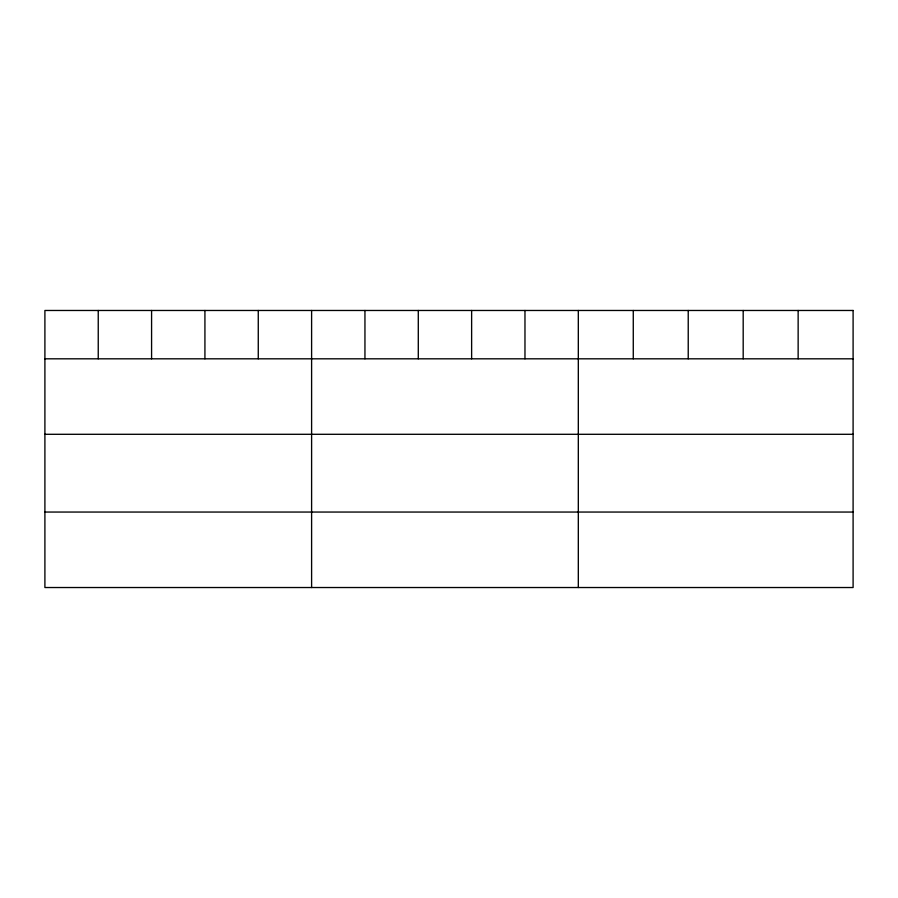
<?xml version="1.0" encoding="UTF-8"?>
<svg xmlns="http://www.w3.org/2000/svg" width="898" height="898" viewBox="0 0 898 898"><rect width="100%" height="100%" fill="white"/><g stroke="black" fill="none" stroke-linecap="round" stroke-linejoin="round"><path stroke-width="1.35" d="M44.9 358.818L853.1 358.818M44.9 434.295L853.1 434.295M44.9 512.051L853.1 512.051M798.142 310.472L798.142 358.818M743.185 310.472L743.185 358.818M688.227 310.472L688.227 358.818M633.27 310.472L633.27 358.818M578.312 310.472L578.312 587.528M524.971 310.472L524.971 358.818M471.63 310.472L471.63 358.818M418.288 310.472L418.288 358.818M364.947 310.472L364.947 358.818M311.606 310.472L311.606 587.528M258.265 310.472L258.265 358.818M204.924 310.472L204.924 358.818M151.582 310.472L151.582 358.818M98.241 310.472L98.241 358.818M853.1 310.472L44.9 310.472L44.9 587.528L853.1 587.528L853.1 310.472"/></g></svg>
